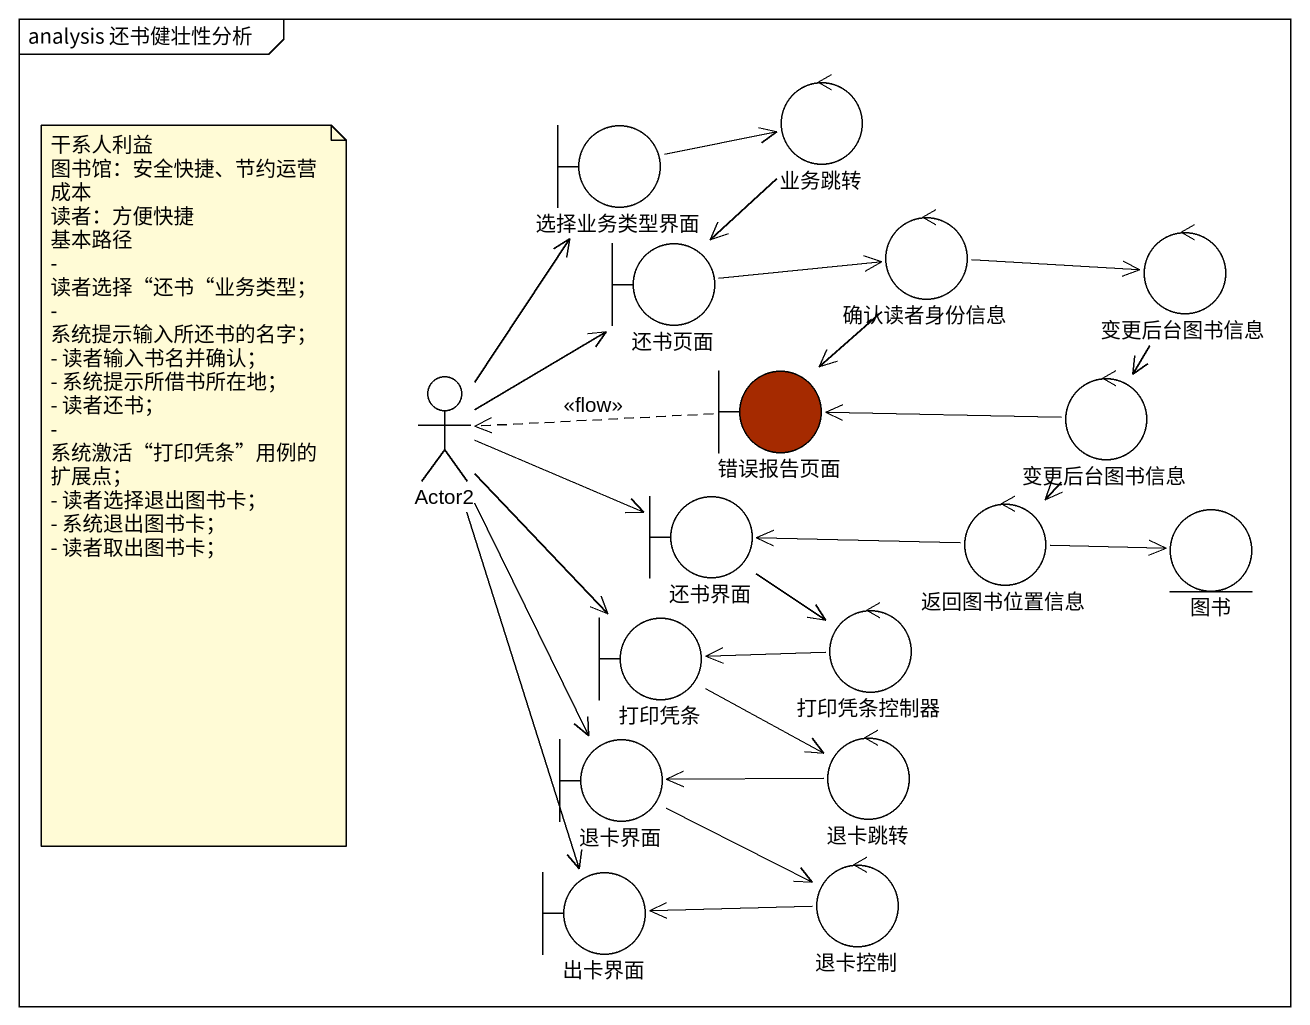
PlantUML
@startuml
mainframe analysis 还书健壮性分析
control 业务跳转
boundary 选择业务类型界面
boundary 还书页面
control 确认读者身份信息
control 变更后台图书信息
actor Actor2
boundary 错误报告页面 #A52A00
control "变更后台图书信息" as 变更后台图书信息_2
boundary 还书界面
control 返回图书位置信息
entity 图书
boundary 打印凭条
control 打印凭条控制器
boundary 退卡界面
control 退卡跳转
boundary 出卡界面
control 退卡控制
业务跳转 --> 还书页面
选择业务类型界面 -right-> 业务跳转
还书页面 -right-> 确认读者身份信息
确认读者身份信息 -right-> 变更后台图书信息
确认读者身份信息 --> 错误报告页面
变更后台图书信息 --> 变更后台图书信息_2
Actor2 -up-> 选择业务类型界面
Actor2 -up-> 还书页面
Actor2 -right-> 还书界面
Actor2 --> 打印凭条
Actor2 --> 退卡界面
Actor2 --> 出卡界面
错误报告页面 .left.> Actor2 : <<flow>>
变更后台图书信息_2 -left-> 错误报告页面
变更后台图书信息_2 --> 返回图书位置信息
还书界面 --> 打印凭条控制器
返回图书位置信息 -left-> 还书界面
返回图书位置信息 -right-> 图书
打印凭条 -right-> 退卡跳转
打印凭条控制器 -left-> 打印凭条
退卡界面 -right-> 退卡控制
退卡跳转 -left-> 退卡界面
退卡控制 -left-> 出卡界面
note as N1
  干系人利益
  图书馆：安全快捷、节约运营成本
  读者：方便快捷
  基本路径
  - 读者选择“还书“业务类型；
  - 系统提示输入所还书的名字；
  - 读者输入书名并确认；
  - 系统提示所借书所在地；
  - 读者还书；
  - 系统激活“打印凭条”用例的扩展点；
  - 读者选择退出图书卡；
  - 系统退出图书卡；
  - 读者取出图书卡；
end note
@enduml
